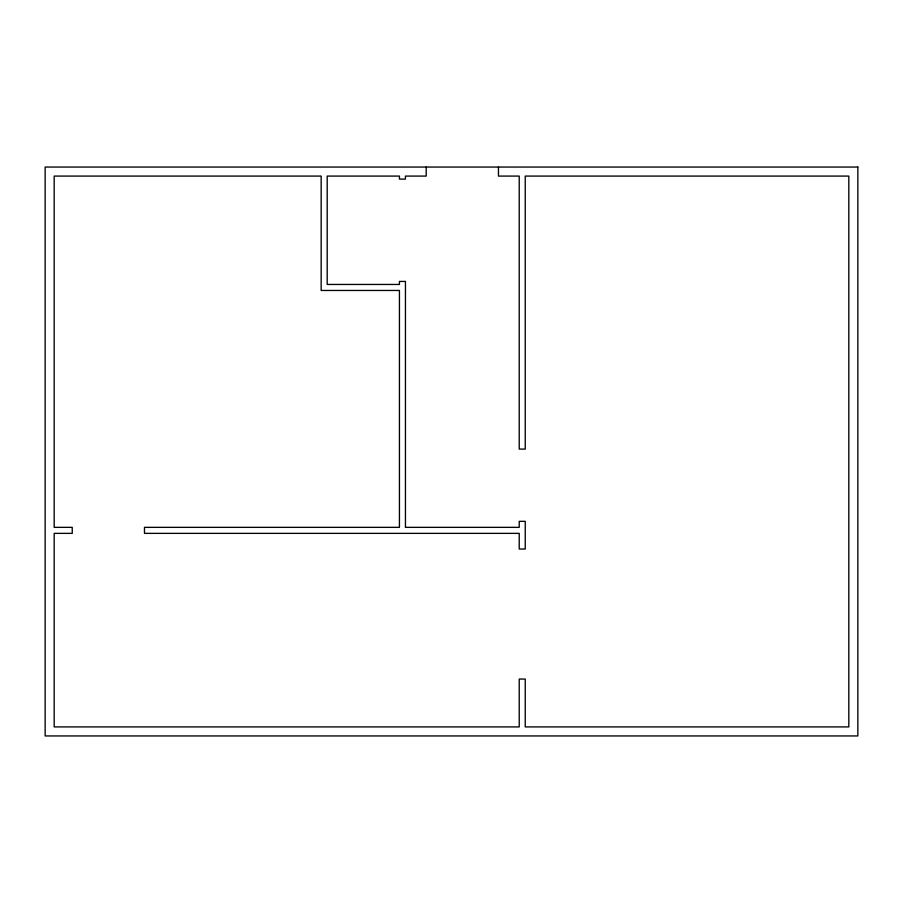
<?xml version="1.0" encoding="UTF-8"?>
<svg xmlns="http://www.w3.org/2000/svg" width="903" height="903" viewBox="0 0 903 903"><rect width="100%" height="100%" fill="white"/><g stroke="black" fill="none" stroke-linecap="round" stroke-linejoin="round"><path stroke-width="1.35" d="M498.456 167.055L498.456 176.085L519.225 176.085L519.225 449.096L525.241 449.096L525.241 176.085L848.82 176.085L848.82 726.915L525.241 726.915L525.241 679.056L519.225 679.056L519.225 726.915L54.18 726.915L54.18 533.368L72.24 533.368L72.24 527.352L54.18 527.352L54.18 176.085L321.163 176.085L321.163 290.461L399.431 290.461L399.431 527.352L144.48 527.352L144.48 533.368L519.225 533.368L519.225 549.024L525.241 549.024L525.241 521.336L519.225 521.336L519.225 527.352L405.447 527.352L405.447 281.431L399.431 281.431L399.431 284.445L327.191 284.445L327.191 176.085L399.431 176.085L399.431 179.099L405.447 179.099L405.447 176.085L426.216 176.085L426.216 167.055M857.85 167.055L45.15 167.055L45.15 735.945L857.85 735.945L857.85 167.055"/></g></svg>
